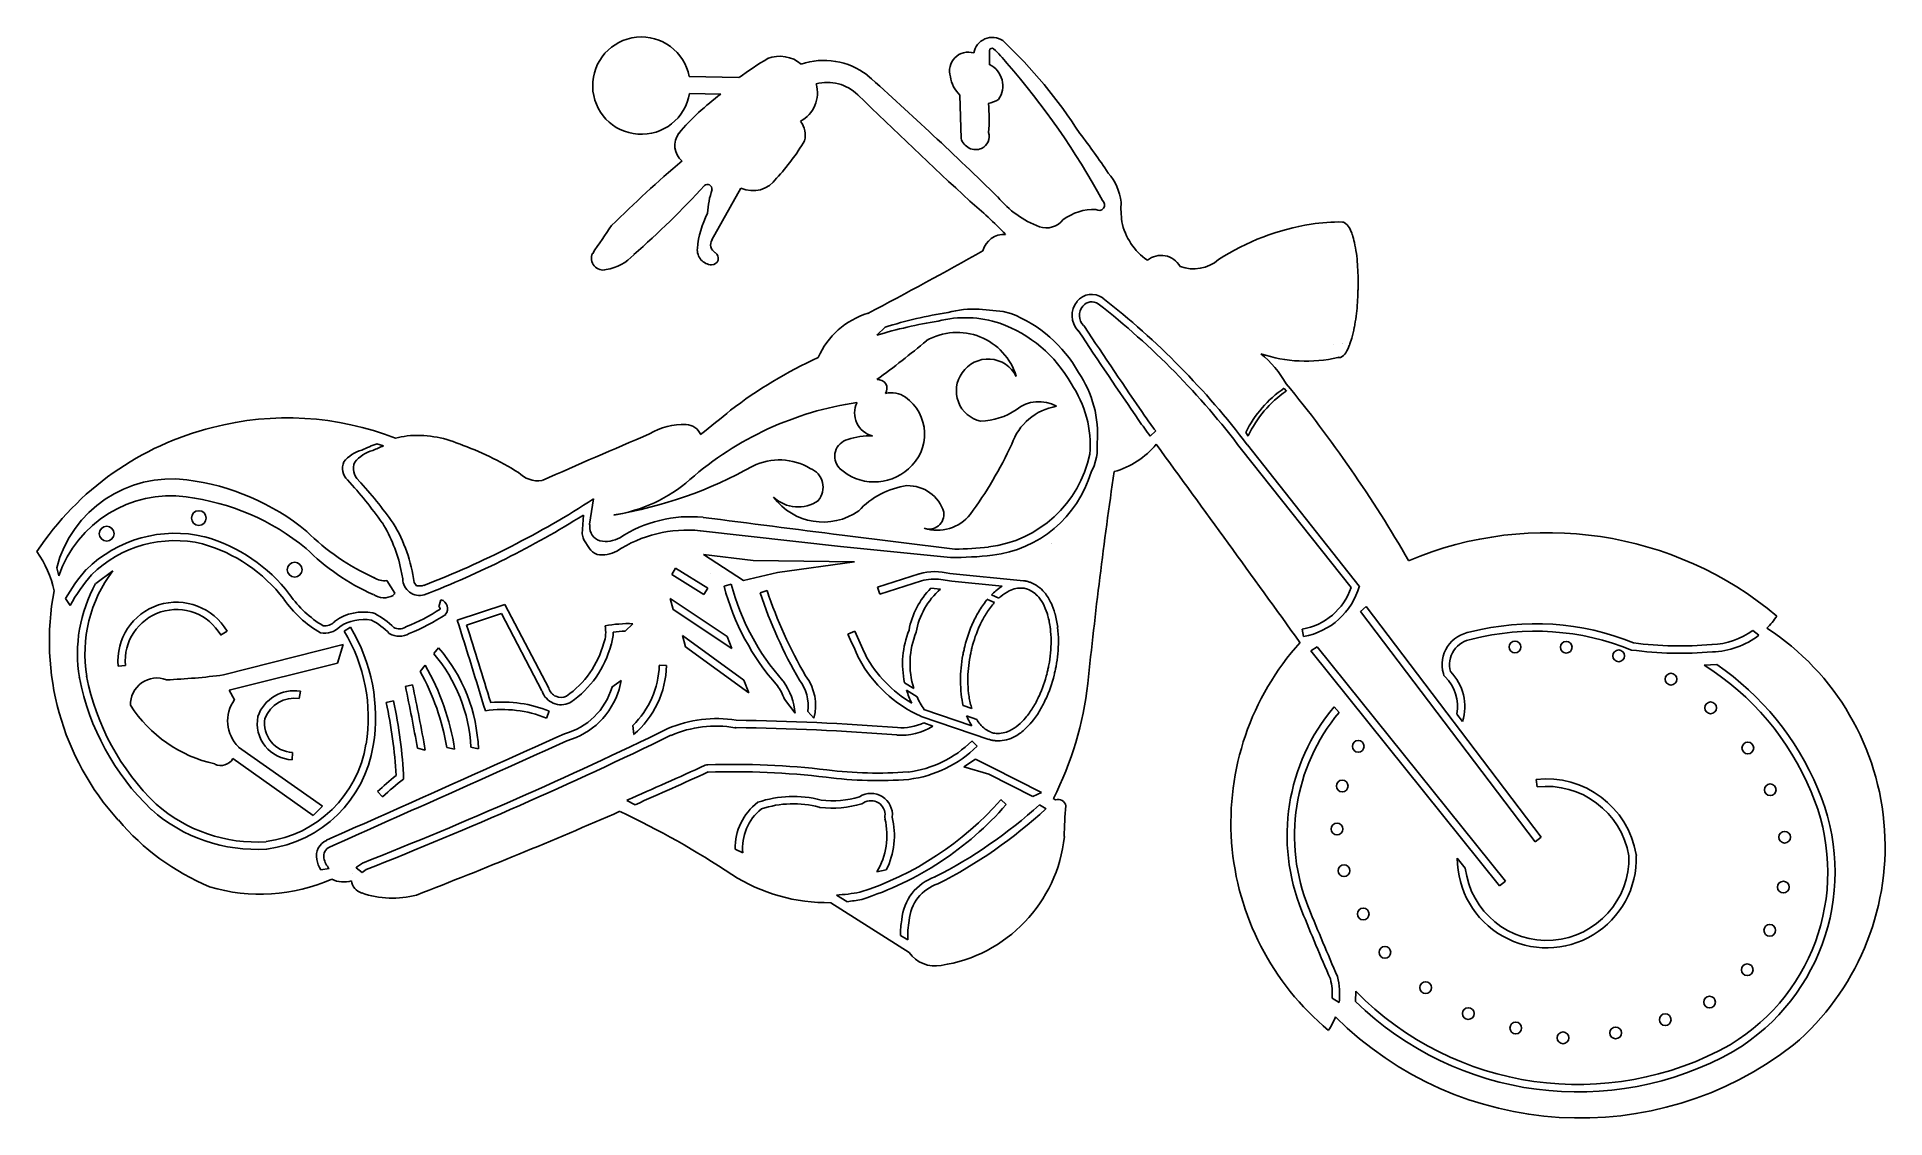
# Model space of a CAD drawing. Header units: metres. Extents: x 257.2 to 272.8, y -59.6 to -50.5.
import ezdxf

# ---------------------------------------------------------------- set-up
doc = ezdxf.new("R2010")
doc.units = ezdxf.units.M

msp = doc.modelspace()

# ---------------------------------------------------------------- linework, layer by layer
at = {"layer": '1', "color": 10, "linetype": 'CONTINUOUS'}
for p, q in [((262.972, -50.946), (262.706, -50.939)), ((268.224, -52.027), (268.22, -52.025)), ((265.354, -52.782), (265.153, -52.76)), ((265.419, -52.797), (265.354, -52.782)), ((265.39, -52.786), (265.39, -52.786)), ((264.359, -52.913), (264.288, -52.982)), ((266.034, -52.899), (266.038, -52.903)), ((266.038, -52.903), (266.041, -52.908)), ((268.143, -53.061), (268.143, -53.061)), ((267.746, -53.453), (267.727, -53.43)), ((266.597, -53.832), (266.643, -53.789)), ((267.424, -53.832), (267.404, -53.803)), ((260.125, -53.914), (260.069, -53.897)), ((266.15, -53.98), (266.144, -54.012)), ((266.15, -53.98), (266.149, -53.891)), ((268.293, -55.112), (267.367, -53.945)), ((266.098, -54.138), (266.123, -54.085)), ((266.123, -54.085), (266.144, -54.012)), ((261.864, -54.576), (261.898, -54.363)), ((261.811, -54.499), (261.802, -54.657)), ((258.613, -54.682), (258.612, -54.681)), ((258.615, -54.682), (258.613, -54.682)), ((261.803, -54.67), (261.802, -54.657)), ((261.809, -54.692), (261.803, -54.67)), ((261.816, -54.709), (261.809, -54.692)), ((261.811, -54.702), (261.811, -54.702)), ((261.816, -54.709), (261.863, -54.782)), ((262.799, -54.632), (263.983, -54.765)), ((263.995, -54.669), (264.948, -54.787)), ((263.162, -55.052), (262.825, -54.831)), ((262.825, -54.831), (263.244, -54.884)), ((263.244, -54.884), (264.099, -54.893)), ((263.983, -54.765), (264.911, -54.857)), ((257.342, -55.061), (257.342, -55.061)), ((257.382, -55.013), (257.365, -54.945)), ((257.614, -54.961), (257.612, -54.963)), ((257.615, -54.959), (257.614, -54.961)), ((257.694, -55.078), (257.839, -54.969)), ((260.221, -55.159), (260.151, -55.053)), ((260.286, -55.038), (260.271, -54.958)), ((260.286, -55.038), (260.286, -55.038)), ((260.403, -55.096), (260.383, -55.068)), ((262.557, -55.002), (262.59, -54.949)), ((262.861, -55.118), (262.59, -54.949)), ((262.882, -54.99), (262.882, -54.99)), ((263.45, -54.985), (263.162, -55.052)), ((264.647, -54.995), (264.295, -55.107)), ((264.665, -55.055), (264.314, -55.166)), ((264.649, -54.995), (264.647, -54.995)), ((264.83, -55.043), (264.921, -55.058)), ((265.526, -55.055), (264.905, -54.994)), ((257.439, -55.204), (257.479, -55.262)), ((259.333, -55.171), (259.332, -55.169)), ((259.333, -55.172), (259.333, -55.171)), ((260.592, -55.274), (260.609, -55.214)), ((262.57, -55.296), (262.545, -55.205)), ((262.828, -55.171), (262.861, -55.118)), ((262.999, -55.1), (263.059, -55.084)), ((263.303, -55.157), (263.362, -55.137)), ((264.314, -55.166), (264.295, -55.107)), ((264.745, -55.116), (264.827, -55.125)), ((265.282, -55.238), (265.223, -55.211)), ((265.319, -55.2), (265.257, -55.173)), ((260.042, -55.328), (260.034, -55.326)), ((260.05, -55.331), (260.042, -55.328)), ((261.119, -55.331), (260.825, -55.428)), ((261.462, -55.984), (261.119, -55.331)), ((263.065, -55.625), (262.57, -55.296)), ((268.372, -55.313), (268.419, -55.272)), ((268.419, -55.272), (269.898, -57.22)), ((258.749, -55.512), (258.803, -55.481)), ((259.713, -55.395), (259.709, -55.4)), ((259.719, -55.392), (259.713, -55.395)), ((259.791, -55.479), (259.845, -55.447)), ((260.313, -55.443), (260.309, -55.446)), ((260.318, -55.441), (260.313, -55.443)), ((262.165, -55.48), (262.229, -55.417)), ((262.674, -55.613), (262.648, -55.517)), ((263.065, -55.625), (263.026, -55.524)), ((264.102, -55.479), (264.044, -55.504)), ((267.892, -55.525), (267.879, -55.463)), ((271.736, -55.513), (271.685, -55.474)), ((259.783, -55.591), (259.736, -55.751)), ((260.548, -55.669), (260.589, -55.621)), ((262.674, -55.613), (263.208, -56)), ((267.953, -55.645), (268.007, -55.613)), ((267.953, -55.645), (269.547, -57.63)), ((271.337, -55.592), (271.339, -55.592)), ((271.339, -55.592), (271.341, -55.592)), ((257.884, -55.775), (257.946, -55.77)), ((260.433, -55.819), (260.475, -55.768)), ((262.452, -55.768), (262.514, -55.77)), ((264.137, -55.709), (264.138, -55.711)), ((264.138, -55.711), (264.139, -55.713)), ((269.076, -55.853), (269.072, -55.838)), ((269.087, -55.865), (269.076, -55.853)), ((271.273, -55.766), (271.379, -55.761)), ((257.556, -55.873), (257.556, -55.871)), ((259.413, -56.048), (259.422, -55.986)), ((260.369, -55.934), (260.308, -55.947)), ((262.053, -55.953), (262.131, -55.895)), ((262.113, -55.971), (262.131, -55.895)), ((263.208, -56), (263.165, -55.892)), ((263.497, -55.899), (263.499, -55.902)), ((263.499, -55.902), (263.501, -55.905)), ((264.601, -55.963), (264.523, -55.915)), ((264.628, -56.035), (264.54, -55.979)), ((260.208, -56.069), (260.147, -56.082)), ((261.5, -56.213), (261.523, -56.155)), ((261.701, -56.082), (261.697, -56.084)), ((261.705, -56.079), (261.701, -56.082)), ((263.598, -56.173), (263.508, -56.053)), ((263.757, -56.213), (263.705, -56.158)), ((265.092, -56.278), (264.687, -56.141)), ((265.091, -56.133), (265.019, -56.108)), ((268.191, -56.165), (268.149, -56.118)), ((268.239, -56.019), (268.239, -56.019)), ((262.236, -56.352), (262.228, -56.275)), ((263.095, -56.295), (263.091, -56.294)), ((263.1, -56.295), (263.095, -56.295)), ((264.661, -56.198), (264.664, -56.199)), ((264.664, -56.199), (265.234, -56.393)), ((264.762, -56.283), (264.687, -56.253)), ((265.132, -56.226), (265.047, -56.194)), ((269.234, -56.242), (269.185, -56.179)), ((260.477, -56.484), (260.411, -56.468)), ((260.724, -56.477), (260.658, -56.461)), ((260.924, -56.474), (260.861, -56.459)), ((265.135, -56.451), (265.091, -56.406)), ((259.355, -56.503), (259.353, -56.566)), ((262.851, -56.607), (262.839, -56.612)), ((262.863, -56.607), (262.851, -56.607)), ((265.123, -56.56), (265.024, -56.625)), ((265.024, -56.625), (265.235, -56.687)), ((265.263, -56.631), (265.123, -56.56)), ((265.678, -56.842), (265.263, -56.631)), ((265.235, -56.687), (265.606, -56.876)), ((269.863, -56.794), (269.856, -56.732)), ((260.116, -56.878), (260.073, -56.833)), ((262.249, -56.945), (262.179, -56.908)), ((264.161, -56.937), (264.169, -56.934)), ((264.169, -56.934), (264.176, -56.929)), ((265.382, -56.944), (265.335, -56.902)), ((265.606, -56.876), (265.678, -56.842)), ((265.717, -56.979), (265.662, -56.945)), ((258.163, -56.986), (258.162, -56.985)), ((258.164, -56.987), (258.163, -56.986)), ((259.529, -57.037), (259.61, -56.956)), ((263.802, -56.966), (263.806, -56.967)), ((263.806, -56.967), (263.811, -56.967)), ((264.357, -57.042), (264.356, -57.052)), ((264.356, -57.052), (264.358, -57.063)), ((269.848, -57.258), (269.898, -57.22)), ((259.138, -57.319), (259.136, -57.319)), ((259.14, -57.319), (259.138, -57.319)), ((259.621, -57.394), (259.621, -57.396)), ((263.093, -57.32), (263.157, -57.352)), ((269.257, -57.481), (269.189, -57.395)), ((270.701, -57.37), (270.7, -57.365)), ((270.701, -57.374), (270.701, -57.37)), ((259.595, -57.495), (259.665, -57.483)), ((259.86, -57.526), (259.86, -57.526)), ((259.944, -57.516), (259.892, -57.477)), ((259.954, -57.509), (259.944, -57.516)), ((259.977, -57.493), (259.954, -57.509)), ((264.288, -57.512), (264.368, -57.495)), ((264.036, -57.763), (263.948, -57.708)), ((269.547, -57.63), (269.596, -57.591)), ((264.551, -58.085), (264.488, -58.05)), ((268.192, -58.616), (268.133, -58.578)), ((268.33, -58.605), (268.333, -58.52)), ((271.525, -59.025), (271.526, -59.024))]:
    msp.add_line(p, q, dxfattribs=at)
for centre in [(257.787, -54.657), (258.565, -54.525), (259.374, -54.961)]:
    msp.add_circle(centre, 0.0625, dxfattribs=at)
for centre, radius, start, end in [((266.103, -52.796), 0.097, 55.188, 141.0359), ((262.118, -57.901), 6.573, 36.9976, 52.066), ((265.517, -56.664), 3.926, 99.189, 107.1563), ((265.12, -53.691), 0.931, 88.0021, 104.2939), ((265.012, -53.84), 1.12, 29.0807, 68.6849), ((266.124, -52.814), 0.124, 140.9535, 223.6065), ((310.027, -23.754), 52.77, 213.536, 214.5273), ((267.995, -52.966), 0.239, 339.9522, 340.0034), ((265.246, -53.812), 0.906, 355.0037, 34.7135), ((268.266, -54.222), 0.959, 124.2197, 154.0343), ((-41.83, -278.887), 381.87, 36.11889, 36.14205), ((260.118, -54.248), 0.306, 105.9209, 140.5426), ((260.633, -55.19), 1.373, 111.7234, 115.8903), ((260.007, -54.107), 0.137, 157.0242, 226.3546), ((265.146, -53.852), 0.994, 276.8603, 343.2593), ((258.336, -55.197), 1.003, 82.6256, 165.4855), ((258.217, -56.171), 1.984, 50.6323, 82.8493), ((256.933, -56.925), 4.034, 35.7517, 42.3735), ((257.612, -47.721), 7.905, 291.1612, 302.8338), ((259.124, -55.229), 1.268, 7.2722, 31.4147), ((258.364, -55.72), 1.067, 76.5918, 134.5701), ((258.236, -56.01), 1.381, 37.5014, 74.0981), ((260.822, -53.288), 1.906, 225.0731, 245.9098), ((262.69, -55.715), 1.089, 84.2806, 123.1736), ((261.968, -54.711), 0.127, 211.6638, 250.9947), ((261.972, -54.58), 0.255, 259.8107, 298.658), ((264.911, -51.49), 3.368, 270, 276.0366), ((258.721, -55.938), 1.477, 138.6685, 150.2158), ((260.132, -54.895), 0.159, 236.234, 276.8083), ((264.778, -55.468), 0.491, 74.9742, 105.3185), ((265.513, -55.252), 0.198, 77.6811, 86.0968), ((265.513, -55.252), 0.198, 68.8963, 77.6811), ((265.478, -55.341), 0.294, 39.8527, 68.9031), ((258.77, -55.673), 1.23, 151.0471, 189.2706), ((260.078, -54.657), 0.905, 214.7047, 239.1884), ((260.426, -54.955), 0.143, 260.6652, 285.9614), ((264.976, -54.58), 1.982, 194.7286, 221.7183), ((267.133, -53.87), 3.978, 198.5672, 209.9808), ((265.226, -55.591), 0.676, 135.4299, 169.8381), ((265.79, -55.688), 0.742, 139.6364, 148.7486), ((265.696, -55.608), 0.618, 130.6421, 135.218), ((265.55, -55.438), 0.394, 120.886, 130.6421), ((265.401, -55.405), 0.394, 24.72, 39.8428), ((267.791, -54.94), 0.53, 279.629, 341.1533), ((258.376, -55.729), 0.494, 30.1784, 185.3894), ((259.955, -55.737), 0.419, 79.1479, 124.3886), ((259.789, -55.86), 0.589, 44.1749, 63.7394), ((259.728, -53.964), 1.591, 291.7709, 303.3505), ((260.588, -55.289), 0.0148, 344.3498, 74.1557), ((266.022, -55.829), 1.013, 148.746, 155.2598), ((265.198, -55.499), 0.618, 15.7258, 24.72), ((265.079, -55.533), 0.742, 6.6529, 15.7258), ((259.628, -55.322), 0.113, 262.9398, 316.2248), ((258.592, -56.206), 1.465, 350.6648, 31.2205), ((260.257, -55.36), 0.1, 243.27, 300.9643), ((197.433, -75.485), 66.49, 16.96649, 17.55721), ((261.732, -55.489), 0.331, 340.2598, 0.1755), ((262.195, -56.54), 1.061, 91.6291, 97.2033), ((272.982, -51.585), 9.759, 203.6803, 205.0019), ((265.26, -55.754), 0.754, 157.9504, 192.3138), ((266.134, -55.88), 1.136, 155.2574, 166.1605), ((264.809, -55.564), 1.013, 0.1243, 6.6449), ((269.339, -55.762), 0.278, 97.6602, 195.8833), ((269.85, -57.625), 2.208, 68.0013, 104.3916), ((271.319, -54.97), 0.623, 271.9747, 305.9553), ((259.548, -56.523), 1.378, 2.045, 40.9149), ((261.218, -55.377), 0.855, 304.739, 345.1887), ((266.131, -55.895), 1.136, 169.2016, 180.1506), ((266.413, -55.949), 1.423, 167.681, 169.2017), ((266.413, -55.949), 1.423, 166.1605, 167.6811), ((264.686, -55.564), 1.136, 349.2016, 0.1243), ((271.07, -52.58), 3.024, 262.5361, 275.0676), ((258.69, -56.792), 2.059, 8.8243, 29.8588), ((261.718, -55.748), 0.734, 314.0227, 358.3782), ((265.119, -55.182), 1.115, 208.4166, 245.7173), ((264.683, -55.579), 1.136, 335.2574, 346.1605), ((264.404, -55.51), 1.423, 346.1605, 347.6811), ((264.404, -55.51), 1.423, 347.6811, 349.2016), ((270.039, -57.723), 2.376, 22.5729, 55.6661), ((259.617, -55.471), 2.099, 191.0348, 226.1183), ((242.111, -59.789), 18.661, 10.2014, 11.9234), ((261.623, -55.932), 0.169, 198.2166, 295.9646), ((261.499, -55.789), 0.64, 285.7346, 343.4565), ((263.049, -56.219), 0.551, 4.8145, 34.7833), ((263.364, -56.106), 0.408, 344.7797, 37.5308), ((265.26, -55.754), 0.754, 197.2999, 206.2249), ((266.008, -55.896), 1.013, 180.1538, 186.623), ((268.83, -56.117), 0.361, 350.2243, 44.4753), ((259.371, -56.309), 0.264, 80.973, 159.6698), ((256.362, -56.902), 3.936, 2.5353, 12.2252), ((261.128, -57.129), 1.051, 67.9271, 95.4404), ((265.738, -55.927), 0.742, 186.623, 194.1713), ((265.026, -55.772), 0.742, 319.6505, 328.7486), ((264.794, -55.631), 1.013, 328.746, 335.2598), ((269.437, -57.205), 1.685, 139.8474, 202.2781), ((259.366, -56.258), 0.246, 170.4813, 267.528), ((262.931, -57.24), 0.959, 80.4073, 113.3325), ((262.88, -76.354), 20.061, 85.4898, 89.3721), ((264.499, -55.86), 0.498, 265.2154, 301.8887), ((265.619, -55.96), 0.618, 202.2603, 204.7331), ((265.415, -56.054), 0.394, 204.7406, 214.7354), ((265.267, -56.022), 0.394, 295.5249, 310.6233), ((265.121, -55.852), 0.618, 310.6301, 319.6533), ((259.002, -56.279), 1.049, 277.5813, 350.9757), ((77.163, 352.927), 448.995, 293.98364, 294.26388), ((246.613, -23.67), 36.367, 291.5589, 295.9914), ((264.438, -55.748), 0.928, 277.0833, 314.736), ((265.304, -56.207), 0.198, 249.3257, 257.6811), ((265.304, -56.207), 0.198, 257.6811, 266.4705), ((265.31, -56.112), 0.294, 266.4622, 295.5169), ((244.088, -15.609), 45.087, 293.656, 294.575), ((263.07, -63.36), 6.756, 83.2185, 91.7565), ((261.482, -58.311), 1.979, 126.9017, 133.6271), ((264.295, -53.3), 3.378, 262.7356, 274.3715), ((269.942, -57.496), 0.769, 9.7716, 96.4887), ((263.583, -57.797), 0.86, 75.2084, 108.1992), ((263.914, -56.135), 0.839, 262.9476, 287.1373), ((263.338, -55.16), 2.65, 287.7463, 318.8829), ((264.24, -57.029), 0.118, 353.6982, 122.647), ((262.973, -53.999), 3.988, 296.941, 312.3867), ((270.616, -57.514), 1.763, 301.0808, 23.5014), ((259.052, -55.979), 1.343, 228.6135, 273.5869), ((263.577, -57.311), 0.422, 128.5245, 185.613), ((263.774, -57.202), 0.6, 328.9049, 13.3731), ((259.701, -57.378), 0.0818, 113.4269, 191.6585), ((259.787, -57.367), 0.168, 190.0762, 223.84), ((269.945, -57.397), 0.756, 179.8431, 1.7491), ((264.915, -57.949), 0.417, 108.8048, 175.4272), ((263.875, -56.269), 1.44, 272.8723, 280.8267), ((288.188, -49.631), 21.908, 202.0152, 203.6401), ((265.422, -58.058), 0.934, 171.2387, 179.4942), ((267.644, -58.54), 0.49, 355.5351, 14.6539), ((270.208, -56.679), 2.691, 225.7264, 299.2888)]:
    msp.add_arc(centre, radius, start, end, dxfattribs=at)
at = {"layer": 'PART1_LAY1', "color": 10, "linetype": 'CONTINUOUS'}
for p, q in [((262.704, -50.797), (263.125, -50.806)), ((264.99, -50.954), (265, -51.319)), ((263.141, -51.739), (262.897, -52.176)), ((267.417, -53.907), (268.362, -55.099)), ((263.45, -54.985), (264.099, -54.893)), ((262.828, -55.171), (262.557, -55.002)), ((265.348, -55.1), (264.921, -55.058)), ((263.026, -55.524), (262.545, -55.205)), ((260.747, -55.388), (261.149, -55.254)), ((261.149, -55.254), (261.52, -55.961)), ((268.372, -55.313), (269.848, -57.258)), ((262.648, -55.517), (263.165, -55.892)), ((258.772, -55.848), (259.783, -55.591)), ((268.007, -55.613), (269.596, -57.591)), ((258.82, -55.977), (259.736, -55.751)), ((258.867, -56.058), (258.82, -55.977)), ((258.901, -56.458), (259.61, -56.956)), ((265.255, -56.334), (265.255, -56.334)), ((259.529, -57.037), (258.852, -56.554)), ((265.797, -56.903), (265.778, -56.893)), ((259.897, -57.472), (259.947, -57.438)), ((264.561, -58.193), (263.901, -57.772))]:
    msp.add_line(p, q, dxfattribs=at)
for centre in [(269.676, -55.613), (270.109, -55.615), (270.552, -55.688), (270.993, -55.885), (271.328, -56.127), (268.353, -56.452), (271.642, -56.466), (268.218, -56.787), (271.831, -56.819), (268.174, -57.15), (271.953, -57.219), (268.233, -57.502), (271.942, -57.64), (268.395, -57.867), (271.827, -58.005), (268.578, -58.191), (271.637, -58.338), (268.922, -58.489), (269.282, -58.708), (271.319, -58.611), (269.683, -58.83), (270.945, -58.76), (270.082, -58.913), (270.526, -58.871)]:
    msp.add_circle(centre, 0.0494, dxfattribs=at)
for centre, radius, start, end in [((262.301, -50.874), 0.411, 10.8759, 350.8927), ((265.265, -50.627), 0.16, 56.9183, 169.5063), ((262.522, -53.499), 4.128, 32.5411, 46.7328), ((265.003, -53.347), 3.159, 121.1812, 126.4651), ((263.468, -50.911), 0.285, 50.0746, 110.7414), ((263.842, -51.265), 0.604, 52.7677, 108.5076), ((265.06, -50.748), 0.157, 72.5381, 198.9441), ((265.261, -50.581), 0.0228, 53.4625, 167.6496), ((-25692.825, -50.675), 25958.064, 359.99995, 0.000217), ((265.156, -50.875), 0.197, 324.3091, 65.0585), ((264.616, -51.279), 0.973, 37.5998, 47.3749), ((260.493, -54.952), 6.493, 28.593, 41.0889), ((263.515, -50.936), 0.272, 298.4523, 16.3946), ((263.87, -51.219), 0.372, 46.2038, 104.5557), ((240.06, -77.726), 36.18, 45.7406, 48.1296), ((265.176, -50.761), 0.268, 188.0852, 225.9708), ((264.177, -52.596), 2.043, 126.1321, 139.7924), ((311.884, -1.628), 68.654, 225.92423, 227.01337), ((265.176, -50.761), 0.268, 281.4914, 301.3308), ((263.952, -51.155), 1.285, 354.8318, 5.8504), ((262.757, -51.378), 0.174, 144.203, 229.3227), ((263.477, -51.296), 0.207, 347.6308, 35.5536), ((265.125, -51.284), 0.13, 195.8465, 292.2047), ((265.128, -51.305), 0.109, 294.752, 18.3906), ((261.537, -54.736), 5.648, 33.5841, 37.752), ((262.097, -50.405), 1.837, 317.0847, 329.4203), ((269.331, -59.406), 10.347, 130.2601, 134.7294), ((265.892, -51.915), 0.463, 7.2471, 40.9039), ((257.638, -47.004), 7.014, 310.9669, 317.7867), ((262.858, -51.747), 0.0393, 354.282, 130.3464), ((263.667, -52.001), 0.809, 161.9928, 176.5052), ((263.243, -51.518), 0.243, 245.2864, 325.3079), ((263.552, -52.313), 0.781, 152.4555, 175.2545), ((262.967, -54.428), 3.329, 43.6416, 50.7533), ((265.956, -51.283), 0.836, 219.441, 249.3996), ((266.124, -52.36), 0.441, 88.2698, 126.2932), ((266.165, -51.881), 0.047, 233.8351, 50.7243), ((267.182, -51.91), 0.832, 176.2905, 187.7615), ((271.012, -58.309), 10.929, 145.0928, 146.5824), ((265.719, -51.894), 0.181, 251.3218, 322.395), ((266.883, -51.908), 0.539, 192.2899, 234.8495), ((268.263, -54.021), 2.001, 98.8479, 122.991), ((268.184, -53.44), 1.415, 88.5372, 99.2995), ((268.223, -52.05), 0.0235, 61.4687, 88.4299), ((268.182, -52.126), 0.109, 29.5431, 61.4687), ((268.015, -52.22), 0.301, 16.882, 29.5431), ((262.9, -52.26), 0.127, 174.8948, 267.1901), ((262.964, -52.217), 0.0781, 148.5914, 239.9125), ((265.364, -52.316), 0.186, 86.1806, 165.6184), ((267.479, -52.383), 0.862, 12.4661, 16.882), ((267.276, -52.428), 1.07, 7.4225, 12.4661), ((261.977, -52.333), 0.0979, 153.9728, 286.4999), ((261.938, -52.029), 0.404, 279.5505, 317.6704), ((262.895, -52.331), 0.0555, 268.4611, 57.9736), ((244.219, -14.789), 42.946, 297.748, 299.2206), ((266.689, -52.491), 0.184, 29.7216, 128.9644), ((266.963, -52.101), 0.32, 249.0704, 311.0541), ((266.6, -52.516), 1.752, 4.342, 7.4225), ((266.315, -52.538), 2.037, 359.0984, 4.342), ((265.532, -52.526), 2.82, 358.4299, 359.0984), ((266.124, -52.814), 0.187, 140.9747, 223.6065), ((266.103, -52.796), 0.16, 54.5019, 141.0284), ((262.118, -57.901), 6.635, 37.0044, 52.0789), ((266.315, -52.556), 2.037, 352.5178, 357.7615), ((265.532, -52.526), 2.82, 357.7615, 358.4299), ((264.405, -53.434), 0.666, 106.6274, 156.6311), ((265.433, -56.737), 3.926, 99.189, 106.9532), ((265.036, -53.764), 0.931, 71.7103, 104.2939), ((264.95, -53.934), 1.12, 29.0807, 70.2911), ((266.598, -52.593), 1.752, 349.4373, 352.5178), ((258.308, -45.309), 10.027, 306.6272, 309.6659), ((264.967, -53.48), 0.522, 16.9612, 119.6895), ((310.027, -23.754), 52.832, 213.536, 214.5282), ((267.468, -52.774), 0.862, 339.9778, 344.3937), ((267.268, -52.718), 1.07, 344.3937, 349.4373), ((265.433, -56.737), 3.926, 114.6816, 127.3266), ((265.229, -53.447), 0.265, 26.6211, 146.0745), ((267.911, -52.003), 1.197, 251.5228, 283.0909), ((266.956, -53.84), 0.908, 29.6953, 50.691), ((268.193, -53.147), 0.0235, 241.4687, 268.4299), ((268.193, -53.147), 0.0235, 268.4299, 295.3911), ((268.156, -53.07), 0.109, 295.3911, 327.3167), ((267.995, -52.966), 0.301, 327.3167, 339.9778), ((264.299, -53.431), 0.0756, 326.4913, 96.3678), ((265.222, -53.451), 0.262, 144.3737, 257.3352), ((264.412, -53.665), 0.199, 53.5546, 104.6743), ((264.31, -53.817), 0.382, 310.2038, 54.7218), ((265.184, -53.906), 0.906, 355.0037, 34.7135), ((268.291, -54.241), 0.959, 124.6748, 154.7105), ((259.026, -60.524), 11.266, 30.0414, 39.2877), ((264.516, -56.261), 2.74, 98.2831, 131.2002), ((258.476, -48.264), 7.041, 307.9035, 310.5375), ((264.3, -53.638), 0.199, 153.7444, 256.4244), ((265.149, -53.142), 0.565, 271.6293, 304.1281), ((265.884, -54.057), 0.482, 99.2726, 161.2002), ((265.657, -53.845), 0.303, 60.6384, 129.1598), ((259.28, -56.181), 2.494, 103.9093, 146.5797), ((259.313, -56.201), 2.522, 68.7997, 104.5221), ((260.41, -54.729), 0.902, 66.9024, 95.5028), ((292.806, -125.265), 77.663, 113.07324, 113.80273), ((262.652, -54.278), 0.543, 87.1621, 121.367), ((262.675, -53.874), 0.138, 23.0107, 88.4597), ((-41.83, -278.887), 381.807, 36.11776, 36.14219), ((260.025, -54.245), 0.306, 105.9209, 140.5426), ((260.541, -55.187), 1.373, 110.087, 115.8903), ((260.541, -55.187), 1.373, 99.0856, 103.3013), ((259.907, -56.305), 2.554, 57.9426, 70.3839), ((264.078, -54.003), 0.145, 103.7903, 223.0955), ((264.218, -54.33), 0.499, 86.0062, 110.514), ((262.273, -52.439), 3.477, 323.7733, 335.1316), ((266.106, -53.458), 0.7, 285.4255, 320.6748), ((-41.83, -278.887), 381.807, 35.79465, 36.10475), ((259.915, -54.104), 0.137, 157.0242, 226.3546), ((261.473, -50.936), 3.612, 279.4788, 299.3089), ((263.466, -54.548), 0.514, 59.4917, 115.9271), ((263.662, -54.266), 0.173, 320.0055, 68.067), ((264.268, -53.789), 0.431, 226.6613, 312.0655), ((265.114, -53.782), 0.994, 276.8603, 348.2399), ((308.114, -60.24), 42.265, 171.6918, 174.1344), ((256.84, -56.922), 4.034, 35.7517, 42.3735), ((261.428, -53.982), 0.228, 223.6399, 278.5879), ((261.88, -53.253), 1.26, 278.5791, 311.2645), ((264.633, -54.918), 0.673, 97.6461, 137.6459), ((264.551, -54.569), 0.318, 17.2363, 91.3503), ((258.33, -55.34), 1.003, 82.6256, 160.948), ((258.212, -56.315), 1.984, 50.6323, 82.8493), ((263.836, -54.037), 0.522, 216.5491, 305.0289), ((263.624, -54.13), 0.301, 226.4771, 304.7255), ((259.032, -55.226), 1.268, 12.1882, 31.4147), ((257.614, -47.801), 7.905, 291.1612, 302.0684), ((262.081, -54.563), 0.217, 183.4446, 187.4278), ((261.992, -54.598), 0.127, 176.8758, 250.9947), ((262.714, -55.602), 1.089, 84.2806, 123.1736), ((474.966, 1592.529), 1660.654, 262.660593, 262.701368), ((264.731, -54.494), 0.124, 249.9359, 9.009), ((264.797, -54.264), 0.363, 252.7361, 320.6624), ((258.364, -55.72), 1.005, 76.5918, 134.5701), ((258.236, -56.01), 1.318, 37.5014, 74.0981), ((261.996, -54.467), 0.255, 259.8107, 298.658), ((265.507, -54.501), 0.35, 317.2263, 317.2264), ((269.95, -57.668), 3.02, 50.0798, 112.8237), ((256.443, -55.338), 0.923, 12.4535, 35.0629), ((258.77, -55.673), 1.167, 129.4649, 129.5551), ((260.816, -53.431), 1.906, 225.0731, 245.9098), ((264.878, -51.42), 3.368, 271.183, 276.0366), ((258.721, -55.938), 1.414, 138.6685, 151.4471), ((258.77, -55.673), 1.167, 142.8962, 189.2706), ((260.429, -55.035), 0.143, 181.3651, 285.9614), ((264.778, -55.468), 0.428, 83.0046, 105.3185), ((259.556, -55.564), 2.253, 169.1147, 222.1084), ((260.078, -54.657), 0.968, 214.7047, 239.8905), ((260.127, -55.039), 0.159, 236.234, 299.197), ((260.039, -55.007), 0.237, 314.0966, 320.1546), ((260.588, -55.289), 0.0773, 321.1445, 74.1557), ((264.976, -54.58), 2.044, 194.7286, 221.7183), ((267.133, -53.87), 4.04, 198.5672, 210.0419), ((265.226, -55.591), 0.614, 130.6004, 170.4445), ((265.696, -55.608), 0.555, 130.6421, 132.7043), ((265.55, -55.438), 0.331, 115.5482, 130.6421), ((265.507, -55.347), 0.231, 86.4449, 115.5482), ((265.513, -55.252), 0.136, 77.6811, 86.4449), ((265.513, -55.252), 0.136, 68.9172, 77.6811), ((265.478, -55.341), 0.231, 39.8139, 68.9172), ((265.401, -55.405), 0.331, 24.72, 39.8139), ((267.791, -54.94), 0.593, 279.8063, 344.5173), ((258.376, -55.729), 0.432, 30.1784, 185.3894), ((259.955, -55.737), 0.356, 79.1479, 124.3887), ((259.789, -55.86), 0.527, 43.2029, 63.7394), ((259.728, -53.964), 1.654, 291.7709, 303.832), ((266.022, -55.829), 0.951, 148.7391, 155.2378), ((265.79, -55.688), 0.679, 139.6364, 148.7391), ((265.696, -55.608), 0.555, 138.1908, 139.6364), ((265.198, -55.499), 0.555, 15.7257, 24.72), ((265.079, -55.533), 0.679, 6.623, 15.7257), ((271.319, -54.97), 0.685, 314.9805, 326.1345), ((259.628, -55.322), 0.175, 258.2581, 316.2248), ((258.592, -56.206), 1.403, 350.6577, 31.2205), ((260.257, -55.36), 0.163, 239.0357, 300.9643), ((197.433, -75.485), 66.427, 16.92132, 17.6103), ((261.732, -55.489), 0.268, 340.2598, 11.569), ((262.195, -56.54), 1.124, 88.2717, 100.3048), ((272.982, -51.585), 9.696, 203.6803, 205.0019), ((265.26, -55.754), 0.691, 157.4095, 197.5759), ((266.134, -55.88), 1.074, 155.2378, 166.1605), ((264.809, -55.564), 0.951, 0.1243, 6.623), ((269.85, -57.625), 2.145, 67.791, 104.4954), ((271.319, -54.97), 0.685, 271.9747, 307.4988), ((270.599, -57.297), 2.202, 310.4882, 56.8325), ((259.548, -56.523), 1.315, 2.7957, 40.4561), ((261.218, -55.377), 0.792, 304.739, 345.1887), ((265.119, -55.182), 1.052, 208.4167, 239.3828), ((266.131, -55.895), 1.074, 169.2016, 180.1243), ((266.413, -55.949), 1.361, 167.6811, 169.2016), ((266.413, -55.949), 1.361, 166.1605, 167.6811), ((264.686, -55.564), 1.074, 349.2016, 0.1243), ((269.554, -57.097), 2.276, 138.0451, 230.3603), ((269.339, -55.762), 0.215, 96.7366, 195.8833), ((271.07, -52.58), 3.086, 262.3863, 275.0676), ((258.076, -50.618), 5.277, 272.3433, 277.5853), ((258.69, -56.792), 1.996, 9.5571, 29.1825), ((261.718, -55.748), 0.796, 310.5754, 358.3782), ((264.683, -55.579), 1.074, 335.2378, 346.1605), ((264.404, -55.51), 1.361, 346.1605, 347.6811), ((264.404, -55.51), 1.361, 347.6811, 349.2016), ((268.83, -56.117), 0.423, 342.8384, 44.4753), ((270.039, -57.723), 2.314, 22.5604, 57.7641), ((259.617, -55.471), 2.037, 191.0348, 226.1183), ((258.212, -56.1), 0.225, 69.3818, 181.4078), ((259.371, -56.309), 0.327, 80.973, 160.7026), ((242.111, -59.789), 18.599, 10.2853, 11.9234), ((261.623, -55.932), 0.107, 195.7443, 295.9646), ((261.499, -55.789), 0.578, 285.2843, 343.4565), ((263.049, -56.219), 0.488, 19.7989, 34.7833), ((263.364, -56.106), 0.345, 351.3875, 38.1843), ((266.008, -55.896), 0.951, 180.1243, 186.623), ((265.738, -55.927), 0.679, 186.623, 195.7257), ((263.18, -55.582), 2.911, 333.2296, 353.3186), ((258.948, -55.485), 1.143, 212.8616, 257.414), ((259.114, -56.238), 0.306, 143.8405, 225.7987), ((256.362, -56.902), 3.873, 3.0169, 12.2252), ((261.128, -57.129), 0.988, 67.9271, 98.3874), ((265.26, -55.754), 0.691, 203.924, 214.0117), ((265.619, -55.96), 0.555, 195.7257, 198.1455), ((265.026, -55.772), 0.679, 319.6364, 328.7391), ((264.794, -55.631), 0.951, 328.7391, 335.2378), ((269.437, -57.205), 1.622, 140.1374, 202.283), ((259.366, -56.258), 0.308, 169.3794, 267.528), ((246.613, -23.67), 36.305, 291.5477, 295.9936), ((262.931, -57.24), 1.022, 80.4073, 113.4152), ((262.88, -76.354), 20.123, 85.4894, 89.3721), ((264.499, -55.86), 0.435, 265.1961, 295.4855), ((265.415, -56.054), 0.331, 211.2972, 219.8139), ((265.338, -56.118), 0.231, 219.8139, 248.9172), ((265.31, -56.112), 0.231, 266.4449, 295.5482), ((265.267, -56.022), 0.331, 295.5482, 310.6421), ((265.121, -55.852), 0.555, 310.6421, 319.6364), ((259.002, -56.279), 0.986, 277.5813, 350.9853), ((77.163, 352.927), 448.932, 293.98367, 294.26449), ((264.438, -55.748), 0.99, 276.9967, 314.736), ((265.304, -56.207), 0.136, 248.9172, 257.6811), ((265.304, -56.207), 0.136, 257.6811, 266.4449), ((258.751, -56.497), 0.117, 243.5566, 330.4555), ((261.482, -58.311), 2.041, 127.8372, 133.6271), ((244.088, -15.609), 45.149, 293.718, 294.575), ((263.07, -63.36), 6.694, 83.2207, 91.7565), ((264.295, -53.3), 3.441, 262.74, 274.3958), ((269.942, -57.496), 0.706, 9.7716, 96.4887), ((259.052, -55.979), 1.281, 228.6134, 273.5869), ((263.577, -57.311), 0.485, 127.1792, 181.0713), ((263.583, -57.797), 0.922, 75.2084, 108.8824), ((263.914, -56.135), 0.777, 262.9476, 287.1373), ((264.24, -57.029), 0.18, 353.6982, 122.6469), ((263.338, -55.16), 2.712, 287.6669, 318.8829), ((265.818, -56.969), 0.0687, 12.1395, 107.1543), ((270.616, -57.514), 1.701, 301.0808, 23.5184), ((259.443, -55.755), 2.041, 220.2537, 247.2964), ((244.088, -15.609), 45.149, 291.1831, 293.5405), ((258.965, -63.694), 7.399, 56.3473, 64.7512), ((263.774, -57.202), 0.663, 333.7045, 13.3731), ((262.973, -53.999), 4.051, 296.8753, 312.629), ((268.732, -57.228), 2.861, 174.5009, 179.7065), ((259.701, -57.378), 0.144, 113.5641, 191.6584), ((264.648, -57.084), 1.231, 278.5843, 353.9617), ((259.787, -57.367), 0.23, 190.0761, 213.785), ((269.945, -57.397), 0.693, 186.9851, 1.7491), ((259.981, -57.569), 0.129, 131.3275, 134.0622), ((263.875, -56.269), 1.503, 237.3684, 270.9759), ((259.083, -56.187), 1.513, 253.5924, 293.5338), ((259.787, -57.367), 0.23, 244.3863, 287.0882), ((259.981, -57.569), 0.129, 187.9309, 251.2924), ((260.2, -56.949), 0.785, 250.6926, 284.9852), ((264.915, -57.949), 0.354, 108.1177, 175.7882), ((263.875, -56.269), 1.503, 276.1273, 280.9715), ((288.188, -49.631), 21.845, 202.0148, 203.6525), ((265.422, -58.058), 0.872, 171.085, 181.754), ((264.782, -58.034), 0.272, 215.8136, 280.5836), ((267.644, -58.54), 0.552, 352.1019, 15.1789), ((270.208, -56.679), 2.628, 224.4645, 299.2888), ((267.644, -58.54), 0.552, 325.8965, 339.1743), ((270.228, -56.66), 2.93, 225.1228, 307.9181)]:
    msp.add_arc(centre, radius, start, end, dxfattribs=at)

doc.saveas('drawing.dxf')
